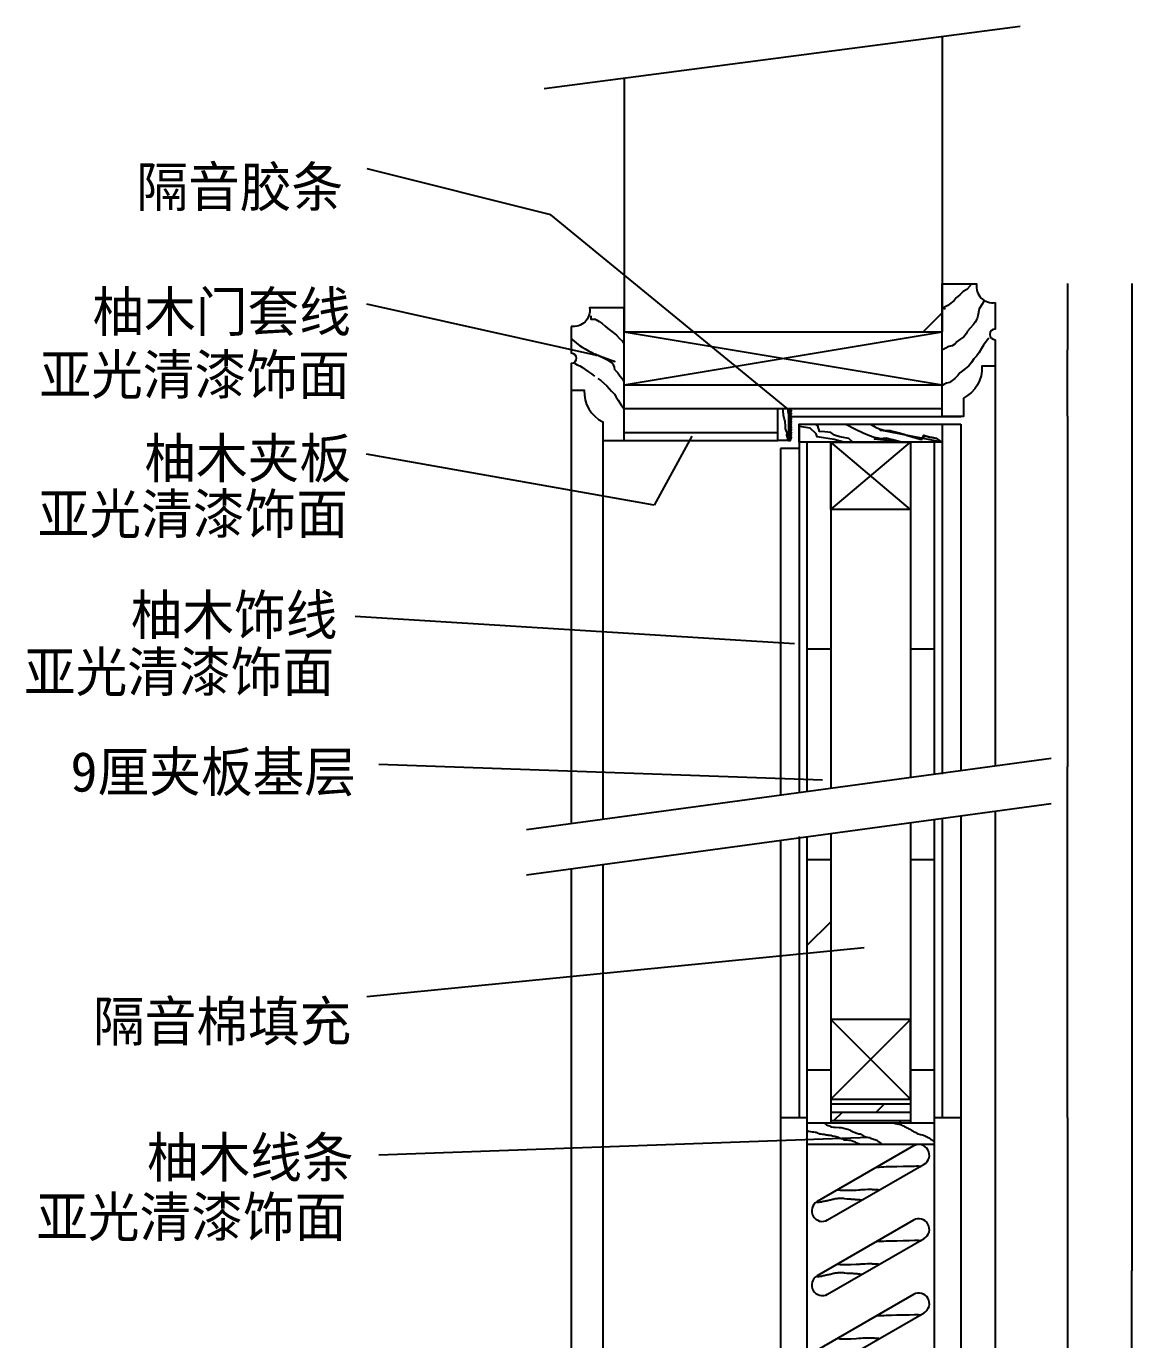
# Model space of a CAD drawing. Header units: metres. Extents: x 233 to 5217, y 341 to 7036.
# Drawn here: x 3137 to 4807, y 4991 to 6972 of the extents above; entities that cross this region are included whole.
import ezdxf

# ---------------------------------------------------------------- set-up
doc = ezdxf.new("R2010")
doc.units = ezdxf.units.M
for name, color, linetype in [('2', 2, 'Continuous'), ('3', 3, 'Continuous'), ('4', 4, 'Continuous'), ('7', 7, 'Continuous'), ('BH', 3, 'Continuous'), ('DIM', 3, 'Continuous')]:
    doc.layers.add(name, color=color, linetype=linetype)
doc.dimstyles.get("Standard").update_dxf_attribs({"dimtxt": 2.5, "dimasz": 2.5, "dimexe": 1.25, "dimexo": 0.625, "dimtad": 1, "dimcen": 2.5, "dimazin": 3, "dimtfac": 1, "dimtmove": 0, "dimatfit": 3})

# ---------------------------------------------------------------- blocks, each defined once
blk = doc.blocks.new('*D2')
for p, q in [((4708.27, 5325.96), (4708.27, 4745.96)), ((4708.02, 4745.96), (4707.77, 4745.96)), ((4708.27, 4165.96), (4708.27, 4745.96)), ((4708.27, 4745.96), (4708.27, 4745.96)), ((4708.52, 4745.96), (4708.77, 4745.96))]:
    blk.add_line(p, q)
at = {"layer": 'Defpoints'}
for p in [(4708.27, 5325.96), (4708.27, 4745.96), (4708.27, 4165.96)]:
    blk.add_point(p, dxfattribs=at)
at = {"layer": 'BH', "insert": (4708.27, 4747.085), "char_height": 1, "attachment_point": 5}
blk.add_mtext('290', dxfattribs=at)
blk = doc.blocks.new('*D3')
for p, q in [((4805.39, 6584.02), (4805.39, 5094.99)), ((4805.14, 5094.99), (4804.89, 5094.99)), ((4805.39, 3605.96), (4805.39, 5094.99)), ((4805.39, 5094.99), (4805.39, 5094.99)), ((4805.64, 5094.99), (4805.89, 5094.99))]:
    blk.add_line(p, q)
at = {"layer": 'Defpoints'}
for p in [(4805.39, 6584.02), (4805.39, 5094.99), (4805.39, 3605.96)]:
    blk.add_point(p, dxfattribs=at)
at = {"layer": 'BH', "insert": (4805.39, 5096.115), "char_height": 1, "attachment_point": 5}
blk.add_mtext('2150', dxfattribs=at)
blk = doc.blocks.new('*D40')
for p, q in [((4708.27, 6384.02), (4708.27, 5854.99)), ((4708.02, 5854.99), (4707.77, 5854.99)), ((4708.27, 5325.96), (4708.27, 5854.99)), ((4708.27, 5854.99), (4708.27, 5854.99)), ((4708.52, 5854.99), (4708.77, 5854.99))]:
    blk.add_line(p, q)
at = {"layer": 'Defpoints'}
for p in [(4708.27, 6384.02), (4708.27, 5854.99), (4708.27, 5325.96)]:
    blk.add_point(p, dxfattribs=at)
at = {"layer": 'BH', "insert": (4708.27, 5856.115), "char_height": 1, "attachment_point": 5}
blk.add_mtext('1670', dxfattribs=at)
blk = doc.blocks.new('*D41')
for p, q in [((4708.27, 6584.02), (4708.27, 6484.02)), ((4708.02, 6484.02), (4707.77, 6484.02)), ((4708.27, 6384.02), (4708.27, 6484.02)), ((4708.27, 6484.02), (4708.27, 6484.02)), ((4708.52, 6484.02), (4708.77, 6484.02))]:
    blk.add_line(p, q)
at = {"layer": 'Defpoints'}
for p in [(4708.27, 6584.02), (4708.27, 6484.02), (4708.27, 6384.02)]:
    blk.add_point(p, dxfattribs=at)
at = {"layer": 'BH', "insert": (4708.27, 6485.145), "char_height": 1, "attachment_point": 5}
blk.add_mtext('50', dxfattribs=at)

msp = doc.modelspace()

# ---------------------------------------------------------------- hatches: boundary and pattern name
at = {"layer": 'BH'}
h = msp.add_hatch(dxfattribs=at)
h.set_pattern_fill('ANSI31', scale=450)
h.paths.add_polyline_path([(4519.36, 6956.72), (4039.36, 6894.08), (4039.36, 6544.48), (4039.36, 6511.36), (4519.36, 6511.36), (4519.36, 6583.36)])
h = msp.add_hatch(dxfattribs=at)
h.set_pattern_fill('AR-CONC', scale=30)
h.paths.add_polyline_path([(4519.36, 6956.72), (4039.36, 6894.08), (4039.36, 6544.48), (4039.36, 6511.36), (4519.36, 6511.36), (4519.36, 6583.36)])
h = msp.add_hatch(dxfattribs=at)
h.set_pattern_fill('DOLMIT', scale=60)
h.paths.add_polyline_path([(4519.36, 6395.36), (4519.36, 6431.36), (4039.36, 6431.36), (4039.36, 6395.36)])
h = msp.add_hatch(dxfattribs=at)
h.set_pattern_fill('DOLMIT', scale=60)
h.paths.add_polyline_path([(4271.36, 6359.36), (4271.36, 6395.36), (4039.36, 6395.36), (4039.36, 6359.36)])
h = msp.add_hatch(dxfattribs=at)
h.set_pattern_fill('DOLMIT', scale=50)
h.paths.add_polyline_path([(4351.36, 6344.61), (4315.36, 6344.61), (4315.36, 5817.89), (4351.36, 5822.77)])
h.paths.add_polyline_path([(4507.36, 6344.61), (4471.36, 6344.61), (4471.36, 6243.36), (4471.36, 5839.05), (4507.36, 5843.94)])
h = msp.add_hatch(dxfattribs=at)
h.set_pattern_fill('DOLMIT', scale=50)
h.paths.add_polyline_path([(4315.36, 5317.96), (4351.36, 5317.96), (4351.36, 5754.66), (4315.36, 5749.78)])
h.paths.add_polyline_path([(4507.36, 5775.83), (4471.36, 5770.94), (4471.36, 5317.96), (4507.36, 5317.96)])
h = msp.add_hatch(dxfattribs=at)
h.set_pattern_fill('DOLMIT', scale=2)
h.paths.add_polyline_path([(4351.36, 5353.96), (4351.36, 5317.96), (4471.36, 5317.96), (4471.36, 5353.96)])

# ---------------------------------------------------------------- linework, layer by layer
at = {"layer": '2'}
for p, q in [((4519.36, 6956.72), (4519.36, 6511.36)), ((4039.36, 6894.08), (4039.36, 6511.36)), ((4039.36, 6511.36), (4519.36, 6511.36))]:
    msp.add_line(p, q, dxfattribs=at)
at = {"layer": '3'}
for p, q in [((4007.36, 6347.36), (4007.36, 5776.11)), ((4471.36, 6243.36), (4351.36, 6344.61)), ((4351.36, 6243.36), (4471.36, 6344.61)), ((4007.36, 5708), (4007.36, 3605.96)), ((4471.36, 5473.96), (4351.36, 5353.96)), ((4351.36, 5473.96), (4471.36, 5353.96))]:
    msp.add_line(p, q, dxfattribs=at)
for points in [[(4290.36, 6393.78), (4291.01, 6394.47), (4292.36, 6395.84)], [(4290.36, 6393.78), (4291.01, 6393.09), (4292.36, 6391.73)], [(4290.36, 6389.68), (4291.01, 6390.37), (4292.36, 6391.73)], [(4290.36, 6389.68), (4291.01, 6388.99), (4292.36, 6387.63)], [(4290.36, 6385.58), (4291.01, 6386.27), (4292.36, 6387.63)], [(4290.36, 6385.58), (4291.01, 6384.88), (4292.36, 6383.52)], [(4290.36, 6381.47), (4291.01, 6382.16), (4292.36, 6383.52)], [(4290.36, 6381.47), (4291.01, 6380.78), (4292.36, 6379.42)], [(4290.36, 6377.37), (4291.01, 6378.06), (4292.36, 6379.42)], [(4290.36, 6377.37), (4291.01, 6376.68), (4292.36, 6375.32)], [(4290.36, 6373.27), (4291.01, 6373.96), (4292.36, 6375.32)], [(4290.36, 6373.27), (4291.01, 6372.57), (4292.36, 6371.21)], [(4290.36, 6369.16), (4291.01, 6369.85), (4292.36, 6371.21)], [(4290.36, 6369.16), (4291.01, 6368.47), (4292.36, 6367.11)], [(4290.36, 6364.92), (4291.01, 6365.61), (4292.36, 6366.97)], [(4290.36, 6364.92), (4291.01, 6364.23), (4292.36, 6362.87)], [(4290.36, 6360.82), (4291.01, 6361.51), (4292.36, 6362.87)], [(4290.36, 6360.82), (4291.01, 6360.13), (4292.36, 6358.77)], [(4290.36, 6356.71), (4291.01, 6357.4), (4292.36, 6358.77)], [(4290.36, 6356.71), (4291.01, 6356.02), (4292.36, 6354.66)], [(4290.36, 6352.61), (4291.01, 6353.3), (4292.36, 6354.66)], [(4290.36, 6352.61), (4291.01, 6351.92), (4292.36, 6350.56)], [(4290.36, 6348.51), (4291.01, 6349.2), (4292.36, 6350.56)]]:
    msp.add_lwpolyline(points, dxfattribs=at)
at = {"layer": '4'}
for p, q in [((4599.36, 6491.36), (4599.36, 5856.42)), ((3959.36, 6423.36), (3959.36, 5769.6)), ((4287.36, 6395.36), (4290.36, 6395.36)), ((4287.36, 6383.36), (4519.36, 6383.36)), ((4519.36, 6383.36), (4547.36, 6383.36)), ((4303.36, 6371.98), (4303.36, 6335.36)), ((4519.36, 6371.98), (4547.36, 6371.98)), ((4547.36, 6371.98), (4547.36, 5849.36)), ((4039.36, 6347.36), (4271.36, 6347.36)), ((4303.36, 6344.61), (4303.36, 5817.89)), ((4519.36, 6344.61), (4519.36, 5843.94)), ((4275.36, 6335.36), (4275.36, 5812.47)), ((4303.36, 6335.36), (4275.36, 6335.36)), ((4599.36, 5788.31), (4599.36, 3605.96)), ((4519.36, 5775.83), (4519.36, 5325.96)), ((4547.36, 5781.25), (4547.36, 4085.96)), ((4303.36, 5749.78), (4303.36, 5325.96)), ((4275.36, 5744.35), (4275.36, 4085.96)), ((3959.36, 5701.49), (3959.36, 3605.96)), ((4275.36, 5325.96), (4315.36, 5325.96)), ((4315.36, 5317.96), (4507.36, 5317.96)), ((4507.36, 5325.96), (4547.36, 5325.96)), ((4315.36, 5285.96), (4507.36, 5285.96))]:
    msp.add_line(p, q, dxfattribs=at)
for points in [[(4599.36, 6555.36), (4599.36, 6515.36, 1), (4599.36, 6499.36), (4599.36, 6459.36), (4579.36, 6459.36, -0.3), (4551.36, 6411.36), (4551.36, 6383.36), (4519.36, 6383.36), (4519.36, 6583.36), (4571.36, 6583.36, 0.51)], [(3959.36, 6519.36), (3959.36, 6479.36, -1), (3959.36, 6463.36), (3959.36, 6423.36), (3979.36, 6423.36, 0.3), (4007.36, 6375.36), (4007.36, 6347.36), (4039.36, 6347.36), (4039.36, 6547.36), (3987.36, 6547.36, -0.51)], [(4346.61, 5171.49), (4492.1, 5255.49, 0.41), (4497.96, 5277.35), (4497.96, 5277.35, 0.41), (4476.1, 5283.21), (4330.61, 5199.21, 0.41), (4324.75, 5177.35), (4324.75, 5177.35, 0.41)], [(4346.61, 5059.49), (4492.1, 5143.49, 0.41), (4497.96, 5165.35), (4497.96, 5165.35, 0.41), (4476.1, 5171.21), (4330.61, 5087.21, 0.41), (4324.75, 5065.35), (4324.75, 5065.35, 0.41)], [(4346.61, 4947.49), (4492.1, 5031.49, 0.41), (4497.96, 5053.35), (4497.96, 5053.35, 0.41), (4476.1, 5059.21), (4330.61, 4975.21, 0.41), (4324.75, 4953.35), (4324.75, 4953.35, 0.41)]]:
    msp.add_lwpolyline(points, format="xyb", close=True, dxfattribs=at)
msp.add_lwpolyline([(4287.36, 6395.36), (4287.36, 6347.36), (4271.36, 6347.36), (4271.36, 6395.36)], dxfattribs=at)
for points in [[(4519.36, 6371.98), (4519.36, 6344.61), (4303.36, 6344.61), (4303.36, 6371.98)], [(4471.36, 6344.61), (4471.36, 6243.36), (4351.36, 6243.36), (4351.36, 6344.61)], [(4351.36, 5353.96), (4471.36, 5353.96), (4471.36, 5473.96), (4351.36, 5473.96)]]:
    msp.add_lwpolyline(points, close=True, dxfattribs=at)
at = {"layer": '7'}
for p, q in [((4039.36, 6431.36), (4519.36, 6431.36)), ((4039.36, 6395.36), (4519.36, 6395.36)), ((4039.36, 6359.36), (4271.36, 6359.36)), ((4315.36, 6344.61), (4315.36, 5817.89)), ((4351.36, 6344.61), (4351.36, 5822.77)), ((4471.36, 6344.61), (4471.36, 5839.05)), ((4507.36, 6344.61), (4507.36, 5843.94)), ((4471.36, 5770.94), (4471.36, 5317.96)), ((4507.36, 5775.83), (4507.36, 3657.96)), ((4315.36, 5749.78), (4315.36, 3657.96)), ((4351.36, 5754.66), (4351.36, 5317.96))]:
    msp.add_line(p, q, dxfattribs=at)
msp.add_lwpolyline([(4287.36, 6395.36), (4287.36, 6347.36), (4290.36, 6347.36), (4290.36, 6395.36)], dxfattribs=at)
at = {"layer": 'BH'}
for p, q in [((3919.05, 6878.38), (4637.15, 6972.1)), ((4561.71, 6580.43), (4556.46, 6575.19)), ((4561.71, 6584.62), (4561.71, 6580.43)), ((4537.57, 6558.41), (4532.33, 6554.22)), ((4540.72, 6562.6), (4537.57, 6558.41)), ((4545.97, 6566.8), (4540.72, 6562.6)), ((4551.21, 6572.04), (4545.97, 6566.8)), ((4556.46, 6575.19), (4551.21, 6572.04)), ((4582.69, 6558.41), (4579.54, 6553.17)), ((4523.93, 6548.97), (4519.74, 6546.88)), ((4519.74, 6546.88), (4523.93, 6545.83)), ((4523.93, 6545.83), (4522.88, 6546.88)), ((4528.13, 6551.07), (4523.93, 6548.97)), ((4532.33, 6554.22), (4528.13, 6551.07)), ((4575.34, 6545.83), (4573.25, 6535.34)), ((4579.54, 6553.17), (4575.34, 6545.83)), ((3996.69, 6529.89), (4001.66, 6527)), ((4001.66, 6527), (4006.21, 6523.69)), ((4006.21, 6523.69), (4010.76, 6519.97)), ((4010.76, 6519.97), (4014.9, 6516.25)), ((4565.9, 6521.71), (4561.71, 6516.47)), ((4569.05, 6525.9), (4565.9, 6521.71)), ((4572.2, 6531.15), (4569.05, 6525.9)), ((4573.25, 6535.34), (4572.2, 6531.15)), ((3959.05, 6501.35), (3963.6, 6497.63)), ((4014.9, 6516.25), (4019.03, 6513.35)), ((4019.03, 6513.35), (4023.17, 6510.05)), ((4023.17, 6510.05), (4028.13, 6505.91)), ((4028.13, 6505.91), (4032.69, 6501.36)), ((4032.69, 6501.36), (4036.82, 6497.23)), ((4039.36, 6511.36), (4519.36, 6431.36)), ((4039.36, 6431.36), (4519.36, 6511.36)), ((4545.97, 6499.69), (4541.77, 6496.55)), ((4552.26, 6503.89), (4545.97, 6499.69)), ((4555.41, 6508.08), (4552.26, 6503.89)), ((4557.51, 6512.27), (4555.41, 6508.08)), ((4561.71, 6516.47), (4557.51, 6512.27)), ((4590.03, 6501.79), (4585.84, 6496.55)), ((3963.6, 6497.63), (3967.74, 6494.32)), ((3967.74, 6494.32), (3972.29, 6490.6)), ((3972.29, 6490.6), (3976.42, 6488.12)), ((3976.42, 6488.12), (3980.56, 6485.64)), ((3980.56, 6485.64), (3985.53, 6482.75)), ((3985.53, 6482.75), (3989.66, 6480.68)), ((3989.66, 6480.68), (3993.8, 6478.2)), ((4036.82, 6497.23), (4038.89, 6494.34)), ((4523.93, 6486.06), (4519.74, 6483.96)), ((4529.18, 6489.21), (4523.93, 6486.06)), ((4534.43, 6490.25), (4529.18, 6489.21)), ((4538.62, 6492.35), (4534.43, 6490.25)), ((4541.77, 6496.55), (4538.62, 6492.35)), ((4575.34, 6479.77), (4571.15, 6474.53)), ((4578.49, 6486.06), (4575.34, 6479.77)), ((4581.64, 6491.3), (4578.49, 6486.06)), ((4585.84, 6496.55), (4581.64, 6491.3)), ((3964.43, 6464.14), (3968.56, 6461.66)), ((3968.56, 6461.66), (3972.7, 6460.01)), ((3972.7, 6460.01), (3976.84, 6457.53)), ((3993.8, 6478.2), (3998.35, 6475.72)), ((4559.61, 6459.85), (4554.36, 6455.65)), ((4563.8, 6465.09), (4559.61, 6459.85)), ((4566.95, 6470.33), (4563.8, 6465.09)), ((4571.15, 6474.53), (4566.95, 6470.33)), ((3976.84, 6457.53), (3980.97, 6454.22)), ((3980.97, 6454.22), (3985.53, 6450.91)), ((3985.53, 6450.91), (3990.08, 6447.6)), ((3990.08, 6447.6), (3995.04, 6444.3)), ((3999.59, 6440.99), (4004.55, 6437.68)), ((4025.24, 6453.81), (4029.79, 6449.26)), ((4029.79, 6449.26), (4033.1, 6444.71)), ((4033.1, 6444.71), (4036.41, 6440.58)), ((4036.41, 6440.58), (4038.89, 6436.44)), ((4538.62, 6440.97), (4534.43, 6437.83)), ((4542.82, 6445.17), (4538.62, 6440.97)), ((4545.97, 6449.36), (4542.82, 6445.17)), ((4550.16, 6452.51), (4545.97, 6449.36)), ((4554.36, 6455.65), (4550.16, 6452.51)), ((4004.55, 6437.68), (4008.69, 6433.55)), ((4008.69, 6433.55), (4013.24, 6429.83)), ((4013.24, 6429.83), (4016.97, 6425.69)), ((4016.97, 6425.69), (4020.69, 6421.56)), ((4020.69, 6421.56), (4024.83, 6417.01)), ((4521.84, 6431.53), (4517.64, 6429.44)), ((4526.03, 6433.63), (4521.84, 6431.53)), ((4530.23, 6434.68), (4526.03, 6433.63)), ((4534.43, 6437.83), (4530.23, 6434.68)), ((4024.83, 6417.01), (4027.72, 6412.88)), ((4027.72, 6412.88), (4030.62, 6408.33)), ((4030.62, 6408.33), (4033.1, 6404.19)), ((4033.1, 6404.19), (4035.58, 6400.06)), ((4035.58, 6400.06), (4038.48, 6395.92)), ((4038.48, 6395.92), (4039.72, 6394.27)), ((3892.08, 5760.47), (4683.84, 5867.88)), ((3892.08, 5692.36), (4683.84, 5799.77)), ((4342.22, 5318.12), (4343.43, 5316.66)), ((4343.43, 5316.66), (4344.89, 5315.21)), ((4344.89, 5315.21), (4347.31, 5314.24)), ((4347.31, 5314.24), (4349.26, 5313.27)), ((4349.26, 5313.27), (4350.71, 5312.54)), ((4350.71, 5312.54), (4352.41, 5312.05)), ((4352.41, 5312.05), (4355.57, 5311.57)), ((4355.57, 5311.57), (4357.99, 5311.57)), ((4357.99, 5311.57), (4363.82, 5311.08)), ((4363.82, 5311.08), (4366.73, 5310.84)), ((4366.73, 5310.84), (4369.16, 5310.6)), ((4369.16, 5310.6), (4371.1, 5309.87)), ((4371.1, 5309.87), (4374.5, 5308.9)), ((4446.59, 5317.88), (4447.8, 5317.15)), ((4447.8, 5317.15), (4451.2, 5316.42)), ((4451.2, 5316.42), (4454.12, 5315.94)), ((4454.12, 5315.94), (4456.54, 5315.45)), ((4456.54, 5315.45), (4458, 5314.97)), ((4458, 5314.97), (4459.21, 5314.24)), ((4459.21, 5314.24), (4461.15, 5313.27)), ((4461.15, 5313.27), (4462.37, 5312.54)), ((4462.37, 5312.54), (4463.58, 5311.81)), ((4463.58, 5311.81), (4464.8, 5311.33)), ((4464.8, 5311.33), (4466.25, 5310.6)), ((4466.25, 5310.6), (4467.71, 5309.87)), ((4467.71, 5309.87), (4469.16, 5309.14)), ((4315.52, 5306.23), (4317.22, 5305.5)), ((4317.22, 5305.5), (4320.61, 5305.02)), ((4320.61, 5305.02), (4323.04, 5304.53)), ((4323.04, 5304.53), (4325.47, 5304.29)), ((4325.47, 5304.29), (4327.9, 5304.05)), ((4327.9, 5304.05), (4329.35, 5303.81)), ((4329.35, 5303.81), (4330.81, 5302.84)), ((4330.81, 5302.84), (4332.26, 5302.59)), ((4332.26, 5302.59), (4333.72, 5302.11)), ((4333.72, 5302.11), (4334.93, 5301.62)), ((4334.93, 5301.62), (4336.39, 5301.38)), ((4336.39, 5301.38), (4338.09, 5301.14)), ((4338.09, 5301.14), (4340.03, 5301.14)), ((4340.03, 5301.14), (4341.49, 5300.9)), ((4341.49, 5300.9), (4342.7, 5300.65)), ((4342.7, 5300.65), (4344.16, 5300.17)), ((4344.16, 5300.17), (4345.61, 5299.93)), ((4345.61, 5299.93), (4346.83, 5299.93)), ((4346.83, 5299.93), (4348.04, 5299.68)), ((4348.04, 5299.68), (4349.74, 5299.44)), ((4349.74, 5299.44), (4351.2, 5299.2)), ((4351.2, 5299.2), (4352.41, 5298.71)), ((4352.41, 5298.71), (4354.11, 5298.47)), ((4354.11, 5298.47), (4357.51, 5297.98)), ((4357.51, 5297.98), (4359.45, 5297.5)), ((4359.45, 5297.5), (4360.91, 5296.77)), ((4360.91, 5296.77), (4362.36, 5296.29)), ((4362.36, 5296.29), (4364.06, 5295.56)), ((4364.06, 5295.56), (4365.76, 5294.83)), ((4365.76, 5294.83), (4367.22, 5294.35)), ((4367.22, 5294.35), (4369.16, 5293.86)), ((4369.16, 5293.86), (4370.62, 5293.13)), ((4370.62, 5293.13), (4372.07, 5292.65)), ((4372.07, 5292.65), (4373.53, 5292.41)), ((4373.53, 5292.41), (4375.96, 5292.16)), ((4374.5, 5308.9), (4376.93, 5308.42)), ((4375.96, 5292.16), (4378.38, 5291.92)), ((4376.93, 5308.42), (4379.35, 5307.69)), ((4378.38, 5291.92), (4380.08, 5291.92)), ((4379.35, 5307.69), (4381.3, 5306.47)), ((4380.08, 5291.92), (4381.3, 5291.68)), ((4381.3, 5306.47), (4383.24, 5305.5)), ((4381.3, 5291.68), (4382.75, 5291.19)), ((4382.75, 5291.19), (4383.97, 5290.71)), ((4383.24, 5305.5), (4384.94, 5304.53)), ((4383.97, 5290.71), (4385.18, 5290.22)), ((4384.94, 5304.53), (4386.64, 5303.81)), ((4385.18, 5290.22), (4388.09, 5289.25)), ((4386.64, 5303.81), (4388.09, 5303.32)), ((4388.09, 5303.32), (4389.31, 5302.84)), ((4389.31, 5302.84), (4390.52, 5302.59)), ((4390.52, 5302.59), (4391.98, 5302.11)), ((4391.98, 5302.11), (4393.68, 5301.62)), ((4393.68, 5301.62), (4395.62, 5301.38)), ((4395.62, 5301.38), (4396.83, 5300.9)), ((4396.83, 5300.9), (4399.74, 5298.95)), ((4399.74, 5298.95), (4401.44, 5297.98)), ((4401.44, 5297.98), (4402.9, 5297.5)), ((4402.9, 5297.5), (4404.36, 5297.01)), ((4404.36, 5297.01), (4406.05, 5296.53)), ((4406.05, 5296.53), (4408, 5296.04)), ((4408, 5296.04), (4409.7, 5295.8)), ((4409.7, 5295.8), (4411.15, 5295.07)), ((4411.15, 5295.07), (4412.85, 5294.59)), ((4412.85, 5294.59), (4414.55, 5294.1)), ((4414.55, 5294.1), (4416.01, 5293.38)), ((4416.01, 5293.38), (4417.71, 5292.89)), ((4417.71, 5292.89), (4419.16, 5292.16)), ((4419.16, 5292.16), (4420.38, 5291.68)), ((4420.38, 5291.68), (4421.83, 5290.95)), ((4421.83, 5290.95), (4423.05, 5289.98)), ((4423.05, 5289.98), (4424.26, 5289.25)), ((4469.16, 5309.14), (4470.62, 5308.42)), ((4470.62, 5308.42), (4472.08, 5307.69)), ((4472.08, 5307.69), (4473.53, 5306.47)), ((4473.53, 5306.47), (4474.99, 5305.75)), ((4474.99, 5305.75), (4476.2, 5305.02)), ((4476.2, 5305.02), (4478.63, 5304.05)), ((4478.63, 5304.05), (4479.84, 5303.32)), ((4479.84, 5303.32), (4481.3, 5302.59)), ((4481.3, 5302.59), (4483.24, 5301.62)), ((4483.24, 5301.62), (4486.64, 5300.65)), ((4486.64, 5300.65), (4489.07, 5300.17)), ((4489.07, 5300.17), (4491.01, 5299.44)), ((4491.01, 5299.44), (4492.22, 5298.95)), ((4492.22, 5298.95), (4493.44, 5298.23)), ((4493.44, 5298.23), (4494.89, 5297.5)), ((4494.89, 5297.5), (4496.35, 5296.77)), ((4496.35, 5296.77), (4497.81, 5296.04)), ((4497.81, 5296.04), (4499.26, 5295.32)), ((4499.26, 5295.32), (4500.72, 5294.35)), ((4500.72, 5294.35), (4501.93, 5293.62)), ((4501.93, 5293.62), (4503.15, 5292.89)), ((4503.15, 5292.89), (4504.36, 5291.92)), ((4504.36, 5291.92), (4505.57, 5290.95)), ((4505.57, 5290.95), (4506.79, 5290.46)), ((4506.79, 5290.46), (4507.03, 5289.98)), ((4388.09, 5289.25), (4389.31, 5288.52)), ((4389.31, 5288.52), (4390.52, 5288.04)), ((4390.52, 5288.04), (4391.73, 5287.31)), ((4391.73, 5287.31), (4393.19, 5286.83)), ((4393.19, 5286.83), (4394.4, 5286.58)), ((4394.4, 5286.58), (4395.62, 5285.86)), ((4424.26, 5289.25), (4425.47, 5288.28)), ((4425.47, 5288.28), (4426.69, 5287.31)), ((4426.69, 5287.31), (4427.9, 5286.34)), ((4427.9, 5286.34), (4428.39, 5285.86)), ((4421.31, 5251.38), (4424.49, 5251.38)), ((4424.49, 5251.38), (4427.96, 5251.67)), ((4427.96, 5251.67), (4431.43, 5251.67)), ((4431.43, 5251.67), (4434.9, 5251.96)), ((4434.9, 5251.96), (4442.99, 5251.96)), ((4442.99, 5251.96), (4451.08, 5252.25)), ((4451.08, 5252.25), (4460.34, 5252.54)), ((4460.34, 5252.54), (4469.59, 5252.54)), ((4469.59, 5252.54), (4477.68, 5252.83)), ((4477.68, 5252.83), (4480.57, 5253.12)), ((4480.57, 5253.12), (4483.17, 5253.12)), ((4483.17, 5253.12), (4485.49, 5252.54)), ((4485.49, 5252.54), (4486.64, 5251.96)), ((4486.64, 5251.96), (4487.51, 5252.25)), ((4361.75, 5217), (4365.51, 5216.42)), ((4365.51, 5216.42), (4381.7, 5216.42)), ((4381.7, 5216.42), (4389.8, 5216.71)), ((4389.8, 5216.71), (4393.26, 5217)), ((4393.26, 5217), (4395, 5217)), ((4395, 5217), (4396.44, 5217.29)), ((4396.44, 5217.29), (4399.91, 5217.58)), ((4399.91, 5217.58), (4403.38, 5217.58)), ((4403.38, 5217.58), (4406.85, 5217.87)), ((4406.85, 5217.87), (4413.21, 5217.87)), ((4413.21, 5217.87), (4414.37, 5217.58)), ((4414.37, 5217.58), (4416.97, 5217.58)), ((4416.97, 5217.58), (4418.42, 5217.29)), ((4418.42, 5217.29), (4422.46, 5217.29)), ((4422.46, 5217.29), (4423.62, 5217)), ((4423.62, 5217), (4424.2, 5216.71)), ((4330.24, 5198.22), (4333.71, 5198.22)), ((4333.71, 5198.22), (4336.02, 5198.8)), ((4336.02, 5198.8), (4337.18, 5198.8)), ((4337.18, 5198.8), (4338.34, 5199.38)), ((4338.34, 5199.38), (4339.78, 5199.66)), ((4339.78, 5199.66), (4341.52, 5199.95)), ((4341.52, 5199.95), (4342.67, 5200.24)), ((4342.67, 5200.24), (4344.12, 5200.53)), ((4344.12, 5200.53), (4345.56, 5200.82)), ((4345.56, 5200.82), (4346.72, 5201.11)), ((4346.72, 5201.11), (4348.45, 5201.4)), ((4348.45, 5201.4), (4349.9, 5201.69)), ((4349.9, 5201.69), (4351.06, 5201.98)), ((4351.06, 5201.98), (4352.5, 5202.26)), ((4352.5, 5202.26), (4353.95, 5202.84)), ((4353.95, 5202.84), (4355.39, 5203.13)), ((4355.39, 5203.13), (4356.55, 5203.42)), ((4356.55, 5203.42), (4357.99, 5203.71)), ((4357.99, 5203.71), (4359.73, 5203.71)), ((4359.73, 5203.71), (4361.17, 5204)), ((4361.17, 5204), (4362.33, 5204.29)), ((4362.33, 5204.29), (4370.71, 5204.29)), ((4370.71, 5204.29), (4372.16, 5204)), ((4372.16, 5204), (4375.63, 5203.42)), ((4375.63, 5203.42), (4380.83, 5203.42)), ((4380.83, 5203.42), (4381.99, 5203.13)), ((4381.99, 5203.13), (4384.59, 5203.13)), ((4384.59, 5203.13), (4386.04, 5202.84)), ((4386.04, 5202.84), (4387.48, 5202.84)), ((4387.48, 5202.84), (4388.64, 5202.55)), ((4388.64, 5202.55), (4390.95, 5202.55)), ((4390.95, 5202.55), (4392.4, 5202.26)), ((4392.4, 5202.26), (4394.71, 5202.26)), ((4394.71, 5202.26), (4397.02, 5201.69)), ((4397.02, 5201.69), (4397.89, 5201.4)), ((4421.31, 5139.38), (4424.49, 5139.38)), ((4424.49, 5139.38), (4427.96, 5139.67)), ((4427.96, 5139.67), (4431.43, 5139.67)), ((4431.43, 5139.67), (4434.9, 5139.96)), ((4434.9, 5139.96), (4442.99, 5139.96)), ((4442.99, 5139.96), (4451.08, 5140.25)), ((4451.08, 5140.25), (4460.34, 5140.54)), ((4460.34, 5140.54), (4469.59, 5140.54)), ((4469.59, 5140.54), (4477.68, 5140.83)), ((4477.68, 5140.83), (4480.57, 5141.12)), ((4480.57, 5141.12), (4483.17, 5141.12)), ((4483.17, 5141.12), (4485.49, 5140.54)), ((4485.49, 5140.54), (4486.64, 5139.96)), ((4486.64, 5139.96), (4487.51, 5140.25)), ((4359.73, 5091.71), (4361.17, 5092)), ((4361.17, 5092), (4362.33, 5092.29)), ((4361.75, 5105), (4365.51, 5104.42)), ((4362.33, 5092.29), (4370.71, 5092.29)), ((4365.51, 5104.42), (4381.7, 5104.42)), ((4370.71, 5092.29), (4372.16, 5092)), ((4372.16, 5092), (4375.63, 5091.42)), ((4381.7, 5104.42), (4389.8, 5104.71)), ((4389.8, 5104.71), (4393.26, 5105)), ((4393.26, 5105), (4395, 5105)), ((4395, 5105), (4396.44, 5105.29)), ((4396.44, 5105.29), (4399.91, 5105.58)), ((4399.91, 5105.58), (4403.38, 5105.58)), ((4403.38, 5105.58), (4406.85, 5105.87)), ((4406.85, 5105.87), (4413.21, 5105.87)), ((4413.21, 5105.87), (4414.37, 5105.58)), ((4414.37, 5105.58), (4416.97, 5105.58)), ((4416.97, 5105.58), (4418.42, 5105.29)), ((4418.42, 5105.29), (4422.46, 5105.29)), ((4422.46, 5105.29), (4423.62, 5105)), ((4423.62, 5105), (4424.2, 5104.71)), ((4330.24, 5086.22), (4333.71, 5086.22)), ((4333.71, 5086.22), (4336.02, 5086.8)), ((4336.02, 5086.8), (4337.18, 5086.8)), ((4337.18, 5086.8), (4338.34, 5087.38)), ((4338.34, 5087.38), (4339.78, 5087.66)), ((4339.78, 5087.66), (4341.52, 5087.95)), ((4341.52, 5087.95), (4342.67, 5088.24)), ((4342.67, 5088.24), (4344.12, 5088.53)), ((4344.12, 5088.53), (4345.56, 5088.82)), ((4345.56, 5088.82), (4346.72, 5089.11)), ((4346.72, 5089.11), (4348.45, 5089.4)), ((4348.45, 5089.4), (4349.9, 5089.69)), ((4349.9, 5089.69), (4351.06, 5089.98)), ((4351.06, 5089.98), (4352.5, 5090.26)), ((4352.5, 5090.26), (4353.95, 5090.84)), ((4353.95, 5090.84), (4355.39, 5091.13)), ((4355.39, 5091.13), (4356.55, 5091.42)), ((4356.55, 5091.42), (4357.99, 5091.71)), ((4357.99, 5091.71), (4359.73, 5091.71)), ((4375.63, 5091.42), (4380.83, 5091.42)), ((4380.83, 5091.42), (4381.99, 5091.13)), ((4381.99, 5091.13), (4384.59, 5091.13)), ((4384.59, 5091.13), (4386.04, 5090.84)), ((4386.04, 5090.84), (4387.48, 5090.84)), ((4387.48, 5090.84), (4388.64, 5090.55)), ((4388.64, 5090.55), (4390.95, 5090.55)), ((4390.95, 5090.55), (4392.4, 5090.26)), ((4392.4, 5090.26), (4394.71, 5090.26)), ((4394.71, 5090.26), (4397.02, 5089.69)), ((4397.02, 5089.69), (4397.89, 5089.4)), ((4421.31, 5027.38), (4424.49, 5027.38)), ((4424.49, 5027.38), (4427.96, 5027.67)), ((4427.96, 5027.67), (4431.43, 5027.67)), ((4431.43, 5027.67), (4434.9, 5027.96)), ((4434.9, 5027.96), (4442.99, 5027.96)), ((4442.99, 5027.96), (4451.08, 5028.25)), ((4451.08, 5028.25), (4460.34, 5028.54)), ((4460.34, 5028.54), (4469.59, 5028.54)), ((4469.59, 5028.54), (4477.68, 5028.83)), ((4477.68, 5028.83), (4480.57, 5029.12)), ((4480.57, 5029.12), (4483.17, 5029.12)), ((4483.17, 5029.12), (4485.49, 5028.54)), ((4485.49, 5028.54), (4486.64, 5027.96)), ((4486.64, 5027.96), (4487.51, 5028.25)), ((4361.75, 4993), (4365.51, 4992.42)), ((4381.7, 4992.42), (4389.8, 4992.71)), ((4389.8, 4992.71), (4393.26, 4993)), ((4393.26, 4993), (4395, 4993)), ((4395, 4993), (4396.44, 4993.29)), ((4396.44, 4993.29), (4399.91, 4993.58)), ((4399.91, 4993.58), (4403.38, 4993.58)), ((4403.38, 4993.58), (4406.85, 4993.87)), ((4406.85, 4993.87), (4413.21, 4993.87)), ((4413.21, 4993.87), (4414.37, 4993.58)), ((4414.37, 4993.58), (4416.97, 4993.58)), ((4416.97, 4993.58), (4418.42, 4993.29)), ((4418.42, 4993.29), (4422.46, 4993.29)), ((4422.46, 4993.29), (4423.62, 4993)), ((4423.62, 4993), (4424.2, 4992.71)), ((4365.51, 4992.42), (4381.7, 4992.42))]:
    msp.add_line(p, q, dxfattribs=at)
for points in [[(3996.69, 6529.89), (3994.7, 6529.89), (3989.76, 6529.89), (3989.76, 6535.19)], [(4025.24, 6453.81), (4025.24, 6453.81), (4024.74, 6458.02), (4023.26, 6461.49), (4020.84, 6464.4), (4017.52, 6466.95), (4013.33, 6469.33), (4008.32, 6471.72), (4002.5, 6474.3), (3995.93, 6477.28), (4025.24, 6466.19), (4014.43, 6468.66), (3995.93, 6477.28)], [(4287.36, 6347.36), (4285.13, 6355.5), (4285.33, 6358.79), (4285.02, 6359.93), (4283.17, 6364.97), (4282.76, 6368.36), (4282.25, 6376.28), (4281.43, 6378.96), (4280.29, 6383.59), (4280.09, 6385.13), (4279.88, 6386.67), (4279.37, 6391.1), (4278.86, 6395.32), (4278.85, 6395.36)], [(4287.36, 6387.36), (4286.48, 6395.36)], [(4371.08, 6344.51), (4356.43, 6349.02), (4330.52, 6352.95), (4329.39, 6357.46), (4320.38, 6365.9), (4303.36, 6368.6)], [(4384.6, 6344.51), (4378.41, 6350.14), (4364.88, 6352.95), (4357, 6355.21), (4351.36, 6359.15), (4342.35, 6360.27), (4334.46, 6360.83), (4331.65, 6369.27), (4327.7, 6371.53)], [(4373.79, 6371.98), (4373.79, 6371.98), (4388.54, 6364.48), (4400.39, 6358.94), (4409.72, 6355.05), (4416.87, 6352.55), (4422.22, 6351.13), (4426.13, 6350.51), (4428.96, 6350.41), (4431.08, 6350.52), (4432.79, 6350.62), (4434.2, 6350.66), (4435.36, 6350.65), (4436.33, 6350.59), (4437.14, 6350.49), (4437.85, 6350.36), (4438.52, 6350.2), (4439.19, 6350.03), (4439.91, 6349.84), (4440.67, 6349.64), (4441.47, 6349.44), (4442.3, 6349.23), (4443.15, 6349.02), (4444.02, 6348.8), (4444.9, 6348.59), (4445.78, 6348.37), (4446.65, 6348.16), (4447.51, 6347.95), (4448.35, 6347.75), (4449.18, 6347.55), (4449.99, 6347.35), (4450.78, 6347.16), (4451.54, 6346.97), (4452.26, 6346.78), (4452.97, 6346.59), (4453.66, 6346.4), (4454.37, 6346.19), (4455.12, 6345.96), (4455.94, 6345.69), (4456.84, 6345.38), (4457.87, 6345.03), (4459.03, 6344.61), (4417.3, 6349.12), (4434.83, 6351.23), (4438.62, 6350.15), (4445.86, 6348.34), (4452.61, 6346.75), (4455.72, 6345.81), (4459.03, 6344.61)], [(4411.36, 6371.98), (4411.36, 6371.98), (4416.51, 6368.93), (4421.04, 6366.61), (4424.98, 6364.92), (4428.39, 6363.75), (4431.31, 6363), (4433.79, 6362.56), (4435.88, 6362.33), (4437.61, 6362.2), (4439.04, 6362.09), (4440.22, 6361.98), (4441.19, 6361.87), (4441.99, 6361.75), (4442.67, 6361.63), (4443.27, 6361.5), (4443.84, 6361.36), (4444.43, 6361.2), (4445.07, 6361.04), (4445.76, 6360.86), (4446.5, 6360.67), (4447.27, 6360.48), (4448.08, 6360.28), (4448.92, 6360.07), (4449.78, 6359.86), (4450.65, 6359.65), (4451.52, 6359.44), (4452.4, 6359.23), (4453.27, 6359.02), (4454.13, 6358.81), (4454.96, 6358.61), (4455.78, 6358.41), (4456.55, 6358.21), (4457.29, 6358.02), (4457.98, 6357.84), (4458.62, 6357.67), (4459.22, 6357.5), (4459.75, 6357.35), (4460.24, 6357.21), (4460.66, 6357.09), (4461.02, 6356.98), (4461.32, 6356.89), (4461.55, 6356.82), (4461.74, 6356.76), (4461.89, 6356.72), (4462.03, 6356.67), (4462.18, 6356.62), (4462.34, 6356.56), (4462.54, 6356.49), (4462.8, 6356.4), (4463.13, 6356.28), (4463.52, 6356.14), (4463.96, 6355.98), (4464.44, 6355.8), (4464.95, 6355.62), (4465.47, 6355.43), (4466.01, 6355.24), (4466.55, 6355.05), (4467.07, 6354.87), (4467.6, 6354.69), (4468.15, 6354.51), (4468.74, 6354.32), (4469.38, 6354.12), (4470.08, 6353.91), (4470.88, 6353.68), (4471.78, 6353.43), (4472.78, 6353.15), (4473.88, 6352.85), (4475.04, 6352.54), (4476.23, 6352.22), (4477.41, 6351.91), (4478.57, 6351.6), (4479.67, 6351.3), (4480.68, 6351.02), (4481.58, 6350.77), (4482.37, 6350.54), (4483.06, 6350.34), (4483.68, 6350.15), (4484.23, 6349.98), (4484.73, 6349.82), (4485.19, 6349.67), (4485.62, 6349.54), (4486.04, 6349.41), (4486.45, 6349.3), (4486.84, 6349.23), (4487.23, 6349.21), (4487.61, 6349.25), (4487.99, 6349.37), (4488.36, 6349.58), (4488.73, 6349.9), (4489.11, 6350.33), (4489.49, 6350.85), (4489.9, 6351.41), (4490.33, 6352), (4490.81, 6352.57), (4491.35, 6353.09), (4491.95, 6353.52), (4492.62, 6353.83), (4493.38, 6354), (4494.2, 6354.04), (4495.06, 6353.98), (4495.96, 6353.83), (4496.86, 6353.63), (4497.75, 6353.39), (4498.6, 6353.15), (4499.4, 6352.92), (4500.14, 6352.73), (4500.81, 6352.57), (4501.44, 6352.44), (4502.04, 6352.32), (4502.63, 6352.22), (4503.21, 6352.13), (4503.8, 6352.03), (4504.42, 6351.93), (4505.07, 6351.82), (4505.75, 6351.7), (4506.43, 6351.57), (4507.1, 6351.45), (4507.73, 6351.32), (4508.33, 6351.21), (4508.85, 6351.1), (4509.3, 6351.01), (4509.65, 6350.94), (4509.93, 6350.88), (4510.17, 6350.8), (4510.4, 6350.71), (4510.64, 6350.58), (4510.92, 6350.4), (4511.28, 6350.16), (4511.73, 6349.85), (4512.31, 6349.44), (4513.02, 6348.96), (4513.83, 6348.4), (4514.75, 6347.76), (4515.77, 6347.06), (4516.89, 6346.29), (4518.08, 6345.48), (4519.36, 6344.61), (4425.99, 6362.78), (4440.83, 6362.19), (4443.79, 6361.35), (4450.58, 6359.65), (4457.78, 6357.95), (4462.02, 6356.68), (4462.02, 6356.68), (4466.69, 6354.98), (4470.5, 6353.71), (4481.95, 6350.74), (4485.77, 6349.47), (4488.73, 6348.62), (4491.7, 6355.47), (4500.18, 6352.5), (4504, 6352.07), (4510.36, 6350.8), (4510.36, 6350.8), (4515.87, 6346.98), (4519.36, 6344.61)]]:
    msp.add_lwpolyline(points, dxfattribs=at)

# ---------------------------------------------------------------- texts
for s, p in [('柚木门套线', (3237.22, 6511.53)), ('亚光清漆饰面', (3157.43, 6416.65)), ('柚木夹板', (3315.54, 6290.58)), ('亚光清漆饰面', (3154.82, 6206.59)), ('柚木饰线', (3294.94, 6054.12)), ('亚光清漆饰面', (3133.94, 5968.24)), ('9厘夹板基层', (3204.09, 5817.64)), ('柚木线条', (3319.47, 5235.86)), ('亚光清漆饰面', (3152.44, 5146.12))]:
    msp.add_text(s, height=60, dxfattribs=at).set_placement(p)
at = {"layer": 'BH', "char_height": 60, "attachment_point": 1}
for s, insert in [('隔音胶条', (3303.59, 6759.95)), ('隔音棉填充', (3238, 5501.18))]:
    msp.add_mtext(s, dxfattribs=dict(at, insert=insert))

# ---------------------------------------------------------------- dimensions: what is measured, and where the dimension line sits
at = {"layer": 'BH'}
for base, p1, p2, text, picture, middle in [((4708.27, 6484.02), (4708.27, 6584.02), (4708.27, 6384.02), '50', '*D41', (4708.27, 6485.145)), ((4805.39, 5094.99), (4805.39, 3605.96), (4805.39, 6584.02), '2150', '*D3', (4805.39, 5096.115)), ((4708.27, 5854.99), (4708.27, 6384.02), (4708.27, 5325.96), '1670', '*D40', (4708.27, 5856.115)), ((4708.27, 4745.96), (4708.27, 5325.96), (4708.27, 4165.96), '290', '*D2', (4708.27, 4747.085))]:
    dim = msp.add_linear_dim(base=base, p1=p1, p2=p2, text=text, dimstyle='Standard', dxfattribs=at)
    dim.commit()
    dim.dimension.update_dxf_attribs({"geometry": picture, "text_midpoint": middle})

# ---------------------------------------------------------------- leaders
msp.add_leader([(4141.47, 6353.65), (4084.99, 6249.73), (3650.84, 6326.72)], dimstyle='Standard', dxfattribs=at)
at = {"layer": 'DIM'}
for points in [[(4290.36, 6391.4), (3928.79, 6687.72), (3651.68, 6756.85)], [(3998.35, 6475.72), (3651.54, 6552.71)], [(4296.49, 6040.33), (3633.71, 6081.7)], [(4338.87, 5834.82), (3669.37, 5858.39)], [(4401.69, 5582.08), (3651.54, 5508.34)], [(4409.7, 5295.8), (3669.37, 5269.2)]]:
    msp.add_leader(points, dimstyle='Standard', dxfattribs=at)

doc.saveas('drawing.dxf')
